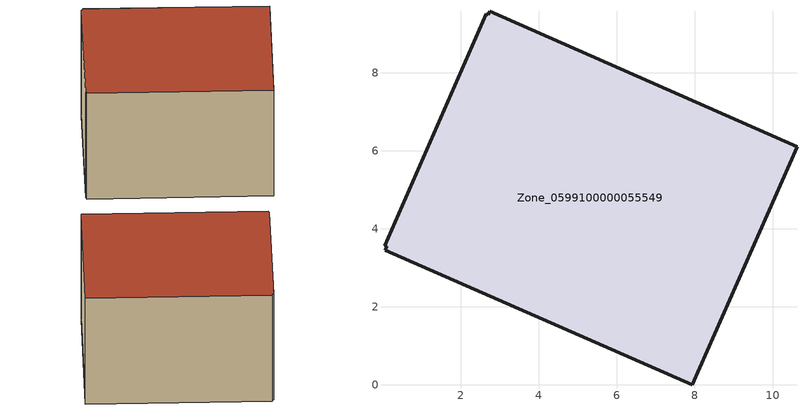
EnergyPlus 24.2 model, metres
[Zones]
Zone_0599100000055549
 floor ground (C_G): 2.74,9.59 10.62,6.11 7.93,0 0.06,3.46 0.1,3.55 0.04,3.58 2.65,9.52 2.7,9.49 z0
 wall outside (C_F): 2.65,9.52 0.04,3.58 0.1,3.55 0.06,3.46 7.93,0 10.62,6.11 2.74,9.59 2.7,9.49 2.65,9.52 z0:5.97
 roof outside (C_R): 10.62,6.11 2.74,9.59 2.7,9.49 2.65,9.52 0.04,3.58 0.1,3.55 0.06,3.46 7.93,0 z5.97
[BUILDING]
Pand.0599100000055549: North Axis=0; Terrain=City; Loads Convergence Tolerance Value=0.04; Temperature Convergence Tolerance Value=0.4; Solar Distribution=FullExterior; Maximum Number of Warmup Days=25; Minimum Number of Warmup Days=1
[Site:Location]
Rotterdam.The.Hague.AP_ZH_NLD Design_Conditions: Latitude=51.96; Longitude=4.45; Time Zone=1; Elevation=-4.5
[SITE:GROUNDTEMPERATURE:BUILDINGSURFACE]
18, 18, 18, 18, 18, 18, 18, 18, 18, 18, 18, 18
[MATERIAL] Thermal Absorptance=0.9; Solar Absorptance=0.7; Visible Absorptance=0.7
Name | Roughness | Thickness | Conductivity | Density | Specific Heat
G.TC.1946-1964 | MediumSmooth | 0.15 | 1 | 540 | 1210
F.TC.1946-1964 | Rough | 0.3 | 0.857143 | 1920 | 840
R.TC.1946-1964 | MediumRough | 0.2 | 0.235294 | 1500 | 1000
[CONSTRUCTION]
C_G: G.TC.1946-1964
C_F: F.TC.1946-1964
C_R: R.TC.1946-1964
[ZONE]
Zone_0599100000055549: Type=1; Multiplier=1; Ceiling Height=Autocalculate; Volume=Autocalculate; Floor Area=autocalculate; Part of Total Floor Area=Yes
[ZONEINFILTRATION:DESIGNFLOWRATE]
Infil_Zone_0599100000055549: Zone or ZoneList or Space or SpaceList=Zone_0599100000055549; Schedule=AlwaysOn; Design Flow Rate Calculation Method=Flow/Area; Flow Rate per Floor Area=0.003; Constant Term Coefficient=1; Temperature Term Coefficient=0; Velocity Term Coefficient=0; Velocity Squared Term Coefficient=0
[HVACTEMPLATE:ZONE:IDEALLOADSAIRSYSTEM]
Zone_0599100000055549: Maximum Heating Supply Air Temperature=50; Minimum Cooling Supply Air Temperature=13; Maximum Heating Supply Air Humidity Ratio=0.0156; Minimum Cooling Supply Air Humidity Ratio=0.0077; Heating Limit=NoLimit; Cooling Limit=NoLimit; Dehumidification Control Type=ConstantSensibleHeatRatio; Cooling Sensible Heat Ratio=0.7; Dehumidification Setpoint=60; Humidification Control Type=None; Humidification Setpoint=30; Outdoor Air Method=None; Outdoor Air Flow Rate per Person=0.00944; Outdoor Air Flow Rate per Zone Floor Area=0; Outdoor Air Flow Rate per Zone=0; Demand Controlled Ventilation Type=None; Outdoor Air Economizer Type=NoEconomizer; Heat Recovery Type=None; Sensible Heat Recovery Effectiveness=0.7; Latent Heat Recovery Effectiveness=0.65
[ZONECONTROL:THERMOSTAT]
ThermostatControl_Zone_0599100000055549: Zone or ZoneList=Zone_0599100000055549; Control Type Schedule=DualSetpointControlType; Control 1=Thermostat_Zone_0599100000055549; Temperature Difference Between Cutout And Setpoint=0
[THERMOSTATSETPOINT:DUALSETPOINT]
Thermostat_Zone_0599100000055549: Heating Setpoint Temperature Schedule=HeatingSetpoint_Zone_0599100000055549; Cooling Setpoint Temperature Schedule=CoolingSetpoint_Zone_0599100000055549
[SCHEDULE:COMPACT]
HeatingSetpoint_Zone_0599100000055549: Through: 12/31, For: AllDays, Until: 24:00, 21
CoolingSetpoint_Zone_0599100000055549: Through: 12/31, For: AllDays, Until: 24:00, 24
DualSetpointControlType: Through: 12/31, For: AllDays, Until: 24:00, 4
AlwaysOn: Through: 12/31, For: AllDays, Until: 24:00, 1
